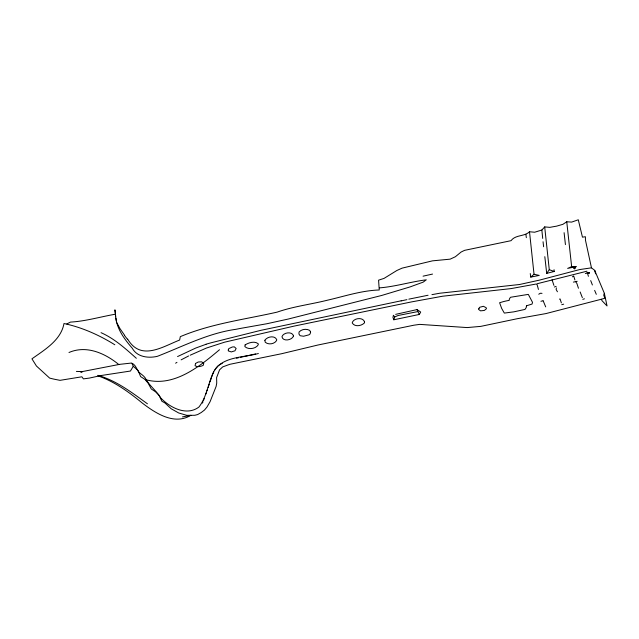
<?xml version="1.0" encoding="UTF-8"?>
<svg xmlns="http://www.w3.org/2000/svg" width="639" height="639" viewBox="0 0 639 639"><rect width="100%" height="100%" fill="white"/><g stroke="black" fill="none" stroke-linecap="round" stroke-linejoin="round"><path stroke-width="0.96" d="M601.363 299.308L602.058 300.745L607.05 305.961L604.35 293.309L594.709 270.369L591.466 267.837L585.452 240.12L585.412 236.749L582.456 237.149L578.287 219.784L571.641 222.1L566.753 221.781L562.911 224.313L556.529 226.166A39.722 6.837 -11.8 0 0 549.852 227.364L544.7 226.909L541.856 230.016L534.667 232.229L529.515 231.765C524.363 236.781 515.521 234.545 511.032 240.679L464.585 250.344L461.134 252.014L455.351 256.75L450.144 259.154L432.475 260.848L402.051 268.148L396.851 270.505L384.087 278.372L378.584 280.17L379.246 289.986C361.402 290.545 344.293 296.376 327.032 300.298C310.514 304.428 293.389 306.44 277.126 312.128C244.689 319.492 211.174 323.614 180.31 336.649L179.639 340.036C162.33 346.857 140.892 361.331 127.68 339.141M208.913 385.381L209.265 384.167M393.848 319.772L394.726 316.952L393.416 315.267L392.945 317.471L393.848 319.772L419.36 314.436L420.678 312.04L417.035 309.58L395.653 314.356M211.956 376.467L212.372 375.277M205.782 394.119L206.173 393.001M210.023 381.866L211.557 377.593M208.13 387.561L208.522 386.467M206.964 390.804L207.348 389.726M202.483 403.097L202.914 401.963M203.354 400.829L204.216 398.568M574.773 268.811L575.651 266.671L571.633 266.607L567.64 268.412L576.274 266.647L573.135 266.687L574.549 266.998L573.67 268.013L574.773 268.811L574.437 266.695L573.67 268.013M212.811 374.103L213.849 371.874M604.35 293.309L603.711 295.138L604.885 298.237L601.467 299.204L545.97 313.573L517.135 318.741L480.808 326.369L467.149 327.575L419.695 324.38L413.848 325.211L317.879 345.028L281.695 353.702L229.744 364.326L222.707 366.898L219.568 369.837L216.605 377.601L216.733 383.057L216.118 386.427L210.047 401.755L206.924 407.123L204.48 410.046L201.221 412.538L197.667 414.559L194.807 415.286L186.788 415.342L178.72 412.986L171.188 408.76L164.918 402.945L161.891 401.252L159.071 395.325L155.573 391.819L151.275 388.967L148.208 383.272L144.965 379.39L140.604 376.587L138.168 370.62L133.287 366.259L132.057 363.711M559.564 299.1L560.052 298.924L561.361 302.854M214.968 369.861L215.487 368.951M133.287 366.259L130.436 371.043L101.01 375.54L89.332 378.088L83.405 378.879L81.888 376.794L60.026 380.341L54.746 379.302A87.711 43.42 -2.9 0 1 49.626 378.088L36.423 366.003L31.95 358.83C44.682 349.733 61.001 340.22 63.988 323.518C82.024 327.368 99.189 335.044 114.828 344.772M544.811 256.67L546.704 273.364L549.268 269.698L544.7 226.909M216.038 368.2L217.899 365.971M530.25 273.556L530.769 277.094L534.028 274.243L529.515 231.765M219.504 349.733C199.344 366.73 173.449 387.721 145.237 379.55M66.775 323.981L70.482 322.088C85.37 321.297 100.531 316.776 115.491 314.18L114.916 309.843L115.691 316.569M538.749 294.236L540.274 293.269L542.016 293.341M175.597 363.2L176.955 362.361M572.392 276.839L573.502 276.176M219.185 364.981L222.268 363.295M181.141 359.853L188.617 355.963M190.877 415.278C174.295 425.526 155.549 413.233 142.281 403.049C128.862 392.026 114.605 381.675 98.063 375.876M177.562 356.562L195.766 348.031L205.998 344.301M190.174 355.22L206.421 348.047L224.593 342.177L293.796 326.17L411.492 301.912L442.507 296.232L511.072 288.596L535.434 284.155M587.177 272.717L589.358 273.037L587.177 272.717L589.222 272.669L585.324 273.5M394.726 316.952L398.049 315.514L417.866 311.576L419.36 314.436M554.317 287.023L556.13 286.368M423.074 276.168L432.539 274.075M582.776 299.348L584.437 298.804M190.654 415.406L182.49 416.9M561.769 304.683L563.67 304.164M68.988 352.496C86.537 344.892 105.155 353.335 118.87 364.589M546.704 273.364L554.213 271.463L554.045 269.706M240.352 357.353L255.6 353.926M537.271 283.708L586.969 271.2M540.937 301.281L542.974 300.785M236.55 358.231L238.451 357.784M401.14 300.801L260.76 330.355L211.413 342.696A99.94 35.88 -9.6 0 0 205.926 344.253M577.193 281.288L573.399 282.103M428.066 295.25L408.832 299.148M258.38 353.503C243.124 357.84 221.302 356.155 213.194 372.689C208.042 383.911 206.565 397.33 198.921 407.051C186.564 416.364 169.942 407.602 160.788 397.977C156.763 391.284 150.429 386.507 146.339 380.037C144.949 376.171 141.219 374.438 138.495 371.834C136.554 368.647 135.404 364.462 131.514 363.04L119.789 364.334L80.586 371.914L82.024 372.178M530.769 277.094L539.22 275.409L534.028 274.243M431.932 294.651L439.648 293.245L519.531 284.507L539.564 280.098L579.701 269.562L591.466 267.837M594.645 290.394L596.299 294.323M379.494 287.877C395.301 286.639 410.701 281.767 426.277 279.826L423.154 282.142L410.102 286.903L381.683 295.458L288.061 319.085L266.91 323.733L241.806 328.174A174.407 159.191 5.5 0 0 236.031 329.293C208.186 333.159 183.169 346.306 157.394 356.314C148.344 358.455 137.089 357.073 132.249 348.207C123.822 338.478 115.803 327.623 115.491 314.18M76.4 371.411L81.976 371.594M536.129 283.9L537.135 284.746L538.453 289.443M580.148 291.983L582.353 297.638M97.839 375.341C116.546 380.628 131.953 392.626 147.441 403.808M549.268 269.698L554.213 271.463M101.05 332.671C114.453 338.646 125.484 348.606 136.323 358.295M552.048 279.738L553.925 285.401M543.158 300.777L545.69 306.888M575.675 281.679L576.881 283.476L578.455 288.245M590.7 280.601L592.393 284.97M124.637 335.299L119.98 328.63L116.905 322.847M557.44 291.775L556.146 289.523L556.393 287.885M587.329 272.653L588.415 276.312M417.035 309.58L417.866 311.576M573.718 276.064L574.9 279.938M594.709 270.369L595.572 273.827M115.939 318.142L116.426 321.313M566.753 221.781L571.633 266.607M525.881 234.337L526.344 237.676M564.093 232.684L565.435 244.609M543.613 246.75L543.054 241.742M541.856 230.016L542.695 238.403M401.164 300.921A264.402 224.217 -21.6 0 1 406.915 299.651M127.608 339.365A72.143 40.545 79.1 0 1 124.549 335.523M526.488 305.793L526.216 307.599L524.978 309.42L513.884 311.84L504.323 313.086L501.639 308.381L499.61 302.734L503.356 301.64A37.397 20.48 -6 0 1 509.187 300.394A10.599 5.799 -5.9 0 1 510.593 297.263L528.317 294.379L532.503 302.319L532.071 304.06L526.488 305.793M310.602 332.088L310.083 333.941L308.893 334.852L303.573 336.242L300.098 335.715L298.932 334.005L299.068 331.992C301.672 329.125 306.321 328.534 309.675 330.363L310.602 332.088M228.331 349.765L228.259 350.891L231.286 351.929L234.976 350.787L236.142 348.487L234.281 346.833L232.261 347.017L228.794 348.606L228.331 349.765M264.881 340.267L265.225 342.24C268.436 345.012 274.243 344.149 276.551 340.627L276.711 339.549C274.594 335.148 267.182 336.609 264.881 340.267M364.557 322.008L364.326 323.038C361.267 326.042 354.525 327.192 352.193 322.863C353.407 317.958 363.184 316.776 364.557 322.008M293.517 335.898C292.303 340.22 282.893 341.961 281.951 336.745C283.221 332.44 292.207 331.05 293.517 335.898M195.518 363.487L195.087 365.74C197.683 367.337 200.742 366.602 203.282 365.3L203.761 363.224L201.612 361.818L198.186 362.017L195.518 363.487M245.136 344.892L244.849 346.586C248.283 349.924 255.872 348.926 258.26 344.74L258.252 343.782C254.689 340.763 248.691 342.632 245.136 344.892M479.01 308.317L478.483 309.324L480.544 310.85L484.33 310.458L486.487 308.685L486.135 307.686L483.411 306.297L479.721 307.263L479.01 308.317"/></g></svg>
